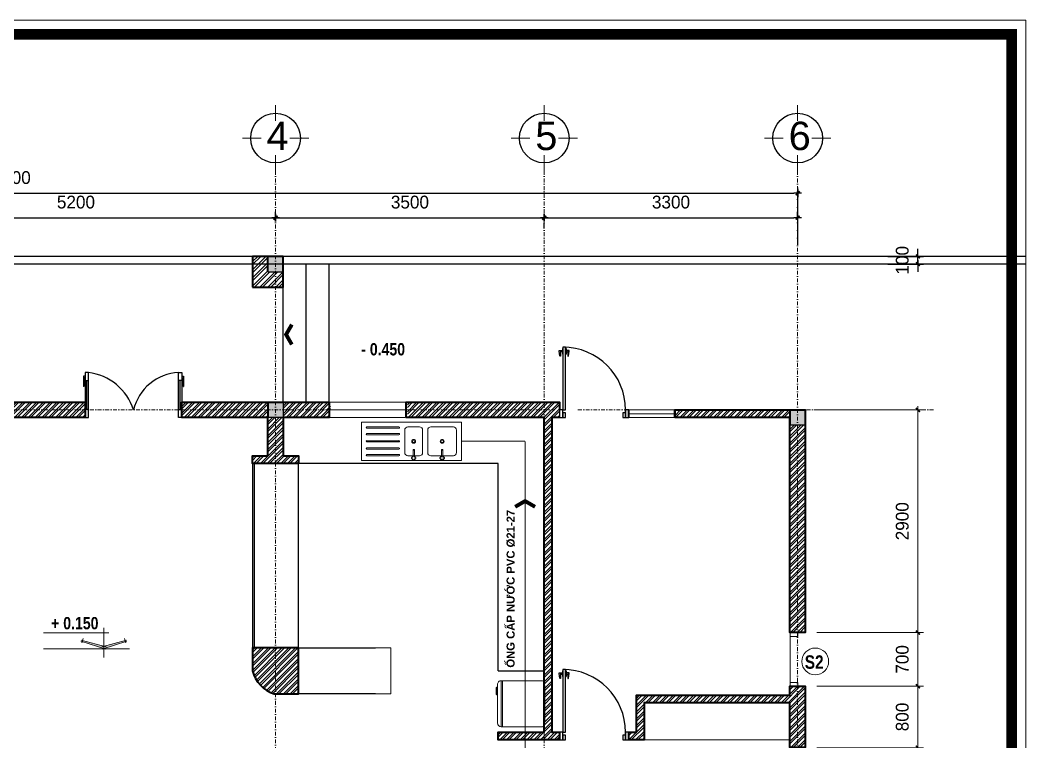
# Model space of a CAD drawing. Header units: millimetres. Extents: x 615730 to 2792744, y 139412 to 597571.
# Drawn here: x 1302587 to 1315686, y 265949 to 275353 of the extents above; entities that cross this region are included whole.
import ezdxf
from ezdxf.enums import TextEntityAlignment as Align

# ---------------------------------------------------------------- set-up
doc = ezdxf.new("R2010")
doc.units = ezdxf.units.MM
doc.header["$MEASUREMENT"] = 0
doc.header["$PDMODE"] = 34
for name, pattern in [('DASHDOT', [1, 0.5, -0.25, 0, -0.25]), ('DASHED2', [0.375, 0.25, -0.125]), ('HIDDEN2', [0.1875, 0.125, -0.0625])]:
    doc.linetypes.add(name, pattern=pattern)
doc.layers.get('0').update_dxf_attribs({"lineweight": 5})
for name, color, linetype, lineweight in [('0.1(9)', 9, 'Continuous', 13), ('AN_0.20', 2, 'Continuous', 20), ('AN_CUA', 51, 'Continuous', 15), ('Block', 46, 'Continuous', 9), ('CAT', 11, 'Continuous', 40), ('HATCH', 42, 'Continuous', 5), ('net dut', 6, 'DASHDOT', 40), ('NETNGOAITUONG', 1, 'Continuous', 40), ('NTHAY1', 61, 'Continuous', 25), ('thay', 7, 'Continuous', 15), ('TIM TRUC', 149, 'DASHDOT', 9), ('VATDUNG', 33, 'Continuous', 13), ('VLIEU', 250, 'Continuous', 9)]:
    doc.layers.add(name, color=color, linetype=linetype, lineweight=lineweight)
for name, color, linetype in [('AN_TEXT', 254, 'Continuous'), ('CUA', 132, 'Continuous'), ('DOORS', 1, 'Continuous'), ('H', 252, 'Continuous'), ('NET MANH', 252, 'Continuous'), ('netthay', 3, 'Continuous'), ('SWING', 7, 'Continuous'), ('TEXT', 2, 'Continuous'), ('VL', 155, 'Continuous')]:
    doc.layers.add(name, color=color, linetype=linetype)
doc.styles.add('DDCo-B-Helve-condense', font='')
doc.styles.add('H280', font='', dxfattribs={"height": 200})
doc.styles.add('KT OZON', font='', dxfattribs={"height": 200})
doc.styles.get("Standard").update_dxf_attribs({"font": ''})
doc.styles.add('VNI-AVO', font='vni-roms.shx')
doc.styles.get('DDCo-B-Helve-condense').set_extended_font_data('VNI-Helve-Condense', bold=True)
doc.styles.get('H280').set_extended_font_data('VNI-Avo')
doc.styles.get('KT OZON').set_extended_font_data('VNI-Helve')
doc.styles.get('Standard').set_extended_font_data('VNI-Avo')
doc.dimstyles.new('1-50b', dxfattribs={"dimtxt": 167, "dimasz": 50, "dimexe": 75, "dimexo": 150, "dimgap": 120, "dimtad": 1, "dimdec": 0, "dimzin": 12, "dimtxsty": 'VNI-AVO', "dimblk": ']', "dimcen": 0, "dimdle": 50, "dimclrd": 252, "dimclre": 252, "dimclrt": 2, "dimadec": 0, "dimazin": 0, "dimtfac": 1, "dimtdec": 0, "dimtix": 1, "dimtmove": 2, "dimatfit": 0, "dimldrblk": 'OPEN90', "dimfxl": 1, "dimlwd": -1, "dimlwe": -1, "dimarcsym": 0})
pattern_1 = [(45, (628138.94, -28937.12), (-44.194174, 44.194174), []), (45, (628138.94, -28905.87), (-44.194174, 44.194174), [])]

# ---------------------------------------------------------------- blocks, each defined once
blk = doc.blocks.new('CAO DO')
h = blk.add_hatch(color=256)
h.paths.add_polyline_path([(-240238, 272731), (-240242, 272718), (-239988, 272635), (-239988, 272661)])
h.paths.add_polyline_path([(-239733, 272718), (-239737, 272731), (-239988, 272661), (-239988, 272635)])
for p, q in [((-240046, 272819), (-239278, 272819)), ((-239988, 272531), (-239988, 272878)), ((-240258, 272723), (-239966, 272628)), ((-240255, 272736), (-239962, 272654)), ((-240232, 272753), (-240247, 272701)), ((-239720, 272736), (-240013, 272654)), ((-239717, 272723), (-240009, 272628)), ((-239743, 272753), (-239728, 272701)), ((-240288, 272631), (-239278, 272631)), ((-239988, 272604), (-239988, 272668))]:
    blk.add_line(p, q)
blk = doc.blocks.new('08PDRR02')
at = {"color": 0, "linetype": 'ByBlock'}
for p, q in [((1, 0), (0, 0)), ((0, 0), (0, -1)), ((1, -1), (1, 0)), ((0, -1), (1, -1))]:
    blk.add_line(p, q, dxfattribs=at)
blk = doc.blocks.new('08PDNB02')
at = {"color": 0, "linetype": 'ByBlock'}
for p, q in [((0, -1.62), (0, 1.62)), ((0, 1.62), (0.25, 1.62)), ((0.25, -1.62), (0.25, 1.62)), ((0.25, 0.38), (1.25, 0.38)), ((1.25, -0.55), (1.25, 2.75)), ((1.25, 2.75), (1.54, 2.75)), ((1.54, 2.75), (1.69, 2.59)), ((1.69, 2.59), (1.95, -0.13)), ((0.25, -1.62), (0, -1.62)), ((1.25, -0.38), (0.25, -0.38)), ((1.95, -0.55), (1.25, -0.55)), ((1.95, -0.13), (1.95, -0.55))]:
    blk.add_line(p, q, dxfattribs=at)
blk = doc.blocks.new('*U45')
at = {"layer": 'DOORS', "color": 0, "linetype": 'Continuous', "ltscale": 200}
for p, q in [((0, 15), (0, 55)), ((900, 15), (900, 55)), ((0, -25), (0, -55)), ((900, -25), (900, -55))]:
    blk.add_line(p, q, dxfattribs=at)
at = {"layer": 'SWING', "color": 1, "linetype": 'Continuous', "ltscale": 200}
blk.add_arc((0, 55), 900, 0, 90, dxfattribs=at)
at = {"layer": 'DOORS', "color": 8, "linetype": 'Continuous', "ltscale": 200, "xscale": 25.4, "yscale": 25.4, "zscale": 25.4, "rotation": 180}
blk.add_blockref('08PDNB02', (0, 895), dxfattribs=at)
at = {"layer": 'DOORS', "color": 0, "linetype": 'Continuous', "ltscale": 200, "xscale": 900, "yscale": 39.99999999999999, "rotation": 90}
blk.add_blockref('08PDRR02', (0, 55), dxfattribs=at)
at = {"layer": 'DOORS', "color": 8, "linetype": 'Continuous', "ltscale": 200, "xscale": 25.4, "yscale": -25.4, "zscale": 25.4}
blk.add_blockref('08PDNB02', (40, 895), dxfattribs=at)
at = {"layer": 'DOORS', "color": 0, "linetype": 'Continuous', "ltscale": 200, "xscale": 45, "yscale": 110}
for p in [(-45, 55), (900, 55)]:
    blk.add_blockref('08PDRR02', p, dxfattribs=at)
at = {"layer": 'DOORS', "color": 1, "linetype": 'Continuous', "ltscale": 200, "xscale": 39.99999999999999, "yscale": 69.99999999999999}
for p in [(0, 15), (860, 15)]:
    blk.add_blockref('08PDRR02', p, dxfattribs=at)
blk = doc.blocks.new('TRUC 1')
at = {"ltscale": 50}
blk.add_circle((0, -9525), 8572, dxfattribs=at)
at = {"layer": '0.1(9)', "ltscale": 50}
for p, q in [((0, -3572), (0, 1782)), ((-4942, -9525), (-11427, -9525)), ((4942, -9525), (11427, -9525)), ((0, -15478), (0, -20832))]:
    blk.add_line(p, q, dxfattribs=at)
at = {"layer": 'TEXT', "ltscale": 50, "style": 'H280'}
blk.add_attdef('1', text='', height=10478, dxfattribs=at).set_placement((-214, -4892), align=Align.CENTER)
blk = doc.blocks.new(']')
for p, q in [((1, 0), (-1, 0)), ((0, 1), (0, -1))]:
    blk.add_line(p, q)
at = {"color": 9, "const_width": 0.4}
blk.add_lwpolyline([(-0.51, -0.51), (0.51, 0.51)], dxfattribs=at)
blk = doc.blocks.new('*D2600')
at = {"layer": 'DEFPOINTS', "color": 0, "ltscale": 10, "transparency": 16777216}
for p in [(1300714, 272778), (1305914, 272778), (1305914, 272628)]:
    blk.add_point(p, dxfattribs=at)
at = {"layer": 'VL', "color": 252, "ltscale": 10, "transparency": 16777216}
for p, q in [((1300714, 272928), (1300714, 272853)), ((1300764, 272778), (1305864, 272778)), ((1305914, 272778), (1305914, 272853))]:
    blk.add_line(p, q, dxfattribs=at)
at = {"layer": 'VL', "color": 252, "ltscale": 10, "transparency": 16777216, "xscale": 50, "yscale": 50, "zscale": 50, "rotation": 180}
blk.add_blockref(']', (1300714, 272778), dxfattribs=at)
at = {"layer": 'VL', "color": 252, "ltscale": 10, "transparency": 16777216, "xscale": 50, "yscale": 50, "zscale": 50}
blk.add_blockref(']', (1305914, 272778), dxfattribs=at)
at = {"layer": 'VL', "color": 2, "ltscale": 10, "transparency": 16777216, "insert": (1303314, 272981), "char_height": 167, "attachment_point": 5, "style": 'VNI-AVO'}
blk.add_mtext('5200', dxfattribs=at)
blk = doc.blocks.new('_Open90')
at = {"color": 0, "linetype": 'ByBlock', "lineweight": -2}
for p, q in [((0, 0), (-1, 0)), ((-0.5, 0.5), (0, 0)), ((0, 0), (-0.5, -0.5))]:
    blk.add_line(p, q, dxfattribs=at)
blk = doc.blocks.new('*D2601')
at = {"layer": 'DEFPOINTS', "color": 0, "ltscale": 10, "transparency": 16777216}
for p in [(1309414, 272790), (1309414, 272778), (1305914, 272628)]:
    blk.add_point(p, dxfattribs=at)
at = {"layer": 'VL', "color": 252, "ltscale": 10, "transparency": 16777216}
for p, q in [((1305914, 272778), (1305914, 272853)), ((1305964, 272778), (1309364, 272778)), ((1309414, 272640), (1309414, 272703))]:
    blk.add_line(p, q, dxfattribs=at)
at = {"layer": 'VL', "color": 252, "ltscale": 10, "transparency": 16777216, "xscale": 50, "yscale": 50, "zscale": 50, "rotation": 180}
blk.add_blockref(']', (1305914, 272778), dxfattribs=at)
at = {"layer": 'VL', "color": 252, "ltscale": 10, "transparency": 16777216, "xscale": 50, "yscale": 50, "zscale": 50}
blk.add_blockref(']', (1309414, 272778), dxfattribs=at)
at = {"layer": 'VL', "color": 2, "ltscale": 10, "transparency": 16777216, "insert": (1307664, 272981), "char_height": 167, "attachment_point": 5, "style": 'VNI-AVO'}
blk.add_mtext('3500', dxfattribs=at)
blk = doc.blocks.new('*D2602')
at = {"layer": 'DEFPOINTS', "color": 0, "ltscale": 10, "transparency": 16777216}
for p in [(1309414, 272790), (1312714, 272778), (1312714, 272628)]:
    blk.add_point(p, dxfattribs=at)
at = {"layer": 'VL', "color": 252, "ltscale": 10, "transparency": 16777216}
for p, q in [((1309464, 272778), (1312664, 272778)), ((1312714, 272778), (1312714, 272853)), ((1309414, 272640), (1309414, 272703))]:
    blk.add_line(p, q, dxfattribs=at)
at = {"layer": 'VL', "color": 252, "ltscale": 10, "transparency": 16777216, "xscale": 50, "yscale": 50, "zscale": 50, "rotation": 180}
blk.add_blockref(']', (1309414, 272778), dxfattribs=at)
at = {"layer": 'VL', "color": 252, "ltscale": 10, "transparency": 16777216, "xscale": 50, "yscale": 50, "zscale": 50}
blk.add_blockref(']', (1312714, 272778), dxfattribs=at)
at = {"layer": 'VL', "color": 2, "ltscale": 10, "transparency": 16777216, "insert": (1311064, 272981), "char_height": 167, "attachment_point": 5, "style": 'VNI-AVO'}
blk.add_mtext('3300', dxfattribs=at)
blk = doc.blocks.new('*D2604')
at = {"layer": 'DEFPOINTS', "color": 0, "ltscale": 10, "transparency": 16777216}
for p in [(1312715, 273097), (1292115, 272274), (1312715, 272274)]:
    blk.add_point(p, dxfattribs=at)
at = {"layer": 'VL', "color": 252, "ltscale": 10, "transparency": 16777216}
for p, q in [((1292115, 272424), (1292115, 273172)), ((1312715, 272424), (1312715, 273172)), ((1292165, 273097), (1312665, 273097))]:
    blk.add_line(p, q, dxfattribs=at)
at = {"layer": 'VL', "color": 252, "ltscale": 10, "transparency": 16777216, "xscale": 50, "yscale": 50, "zscale": 50, "rotation": 180}
blk.add_blockref(']', (1292115, 273097), dxfattribs=at)
at = {"layer": 'VL', "color": 252, "ltscale": 10, "transparency": 16777216, "xscale": 50, "yscale": 50, "zscale": 50}
blk.add_blockref(']', (1312715, 273097), dxfattribs=at)
at = {"layer": 'VL', "color": 2, "ltscale": 10, "transparency": 16777216, "insert": (1302415, 273300), "char_height": 167, "attachment_point": 5, "style": 'VNI-AVO'}
blk.add_mtext('20600', dxfattribs=at)
blk = doc.blocks.new('*D2610')
at = {"layer": 'DEFPOINTS', "color": 0, "ltscale": 10, "transparency": 16777216}
for p in [(1313737, 272274), (1314280, 272274), (1313737, 272174)]:
    blk.add_point(p, dxfattribs=at)
at = {"layer": 'VL', "color": 252, "ltscale": 10, "transparency": 16777216}
for p, q in [((1314280, 272324), (1314280, 272374)), ((1313887, 272274), (1314355, 272274)), ((1314280, 272174), (1314280, 272274)), ((1313887, 272174), (1314355, 272174)), ((1314280, 272124), (1314280, 272074))]:
    blk.add_line(p, q, dxfattribs=at)
at = {"layer": 'VL', "color": 252, "ltscale": 10, "transparency": 16777216, "xscale": 50, "yscale": 50, "zscale": 50}
for p, rotation in [((1314280, 272274), 270), ((1314280, 272174), 90)]:
    blk.add_blockref(']', p, dxfattribs=dict(at, rotation=rotation))
at = {"layer": 'VL', "color": 2, "ltscale": 10, "transparency": 16777216, "insert": (1314077, 272224), "char_height": 167, "attachment_point": 5, "rotation": 90, "style": 'VNI-AVO'}
blk.add_mtext('100', dxfattribs=at)
blk = doc.blocks.new('TULANH')
at = {"layer": 'Block', "extrusion": (0, 0, -1)}
for p, q in [((235, 0), (-235, 0)), ((-235, -15), (-235, 0)), ((235, -15), (235, 0)), ((-300, -550), (300, -550)), ((-300, -565), (300, -565)), ((-214, -620), (-214, -622)), ((-115, -620), (-214, -620)), ((-204, -632), (-125, -632)), ((-115, -622), (-115, -620))]:
    blk.add_line(p, q, dxfattribs=at)
at = {"layer": 'Block', "color": 1, "extrusion": (0, 0, -1)}
for p, q in [((-300, -30), (-300, -565)), ((285, -15), (-285, -15)), ((300, -565), (300, -30)), ((-250, -615), (250, -615))]:
    blk.add_line(p, q, dxfattribs=at)
for centre, radius, start, end in [((285, -30), 15, 0, 90), ((-285, -30), 15, 90, 180), ((250, -565), 50, 270, 0), ((-250, -565), 50, 180, 270)]:
    blk.add_arc(centre, radius, start, end, dxfattribs=at)
at = {"layer": 'Block', "extrusion": (0, 0, -1)}
for centre, start, end in [((204, -622), 270, 0), ((125, -622), 180, 270)]:
    blk.add_arc(centre, 10, start, end, dxfattribs=at)
blk = doc.blocks.new('*D2630')
at = {"layer": 'DEFPOINTS', "color": 0, "ltscale": 10, "transparency": 16777216}
for p in [(1312814, 266674), (1314280, 266674), (1312814, 265874)]:
    blk.add_point(p, dxfattribs=at)
at = {"layer": 'VLIEU', "color": 252, "ltscale": 10, "transparency": 16777216}
for p, q in [((1312964, 266674), (1314355, 266674)), ((1314280, 265924), (1314280, 266624)), ((1312964, 265874), (1314355, 265874))]:
    blk.add_line(p, q, dxfattribs=at)
at = {"layer": 'VLIEU', "color": 252, "ltscale": 10, "transparency": 16777216, "xscale": 50, "yscale": 50, "zscale": 50}
for p, rotation in [((1314280, 266674), 90), ((1314280, 265874), 270)]:
    blk.add_blockref(']', p, dxfattribs=dict(at, rotation=rotation))
at = {"layer": 'VLIEU', "color": 2, "ltscale": 10, "transparency": 16777216, "insert": (1314077, 266274), "char_height": 167, "attachment_point": 5, "rotation": 90, "style": 'VNI-AVO'}
blk.add_mtext('800', dxfattribs=at)
blk = doc.blocks.new('*D2631')
at = {"layer": 'DEFPOINTS', "color": 0, "ltscale": 10, "transparency": 16777216}
for p in [(1312814, 267374), (1314280, 267374), (1312814, 266674)]:
    blk.add_point(p, dxfattribs=at)
at = {"layer": 'VLIEU', "color": 252, "ltscale": 10, "transparency": 16777216}
for p, q in [((1312964, 267374), (1314355, 267374)), ((1314280, 266724), (1314280, 267324)), ((1312964, 266674), (1314355, 266674))]:
    blk.add_line(p, q, dxfattribs=at)
at = {"layer": 'VLIEU', "color": 252, "ltscale": 10, "transparency": 16777216, "xscale": 50, "yscale": 50, "zscale": 50}
for p, rotation in [((1314280, 267374), 90), ((1314280, 266674), 270)]:
    blk.add_blockref(']', p, dxfattribs=dict(at, rotation=rotation))
at = {"layer": 'VLIEU', "color": 2, "ltscale": 10, "transparency": 16777216, "insert": (1314077, 267024), "char_height": 167, "attachment_point": 5, "rotation": 90, "style": 'VNI-AVO'}
blk.add_mtext('700', dxfattribs=at)
blk = doc.blocks.new('*D2632')
at = {"layer": 'DEFPOINTS', "color": 0, "ltscale": 10, "transparency": 16777216}
for p in [(1312814, 270274), (1314280, 270274), (1312814, 267374)]:
    blk.add_point(p, dxfattribs=at)
at = {"layer": 'VLIEU', "color": 252, "ltscale": 10, "transparency": 16777216}
for p, q in [((1312964, 270274), (1314355, 270274)), ((1314280, 267424), (1314280, 270224)), ((1312964, 267374), (1314355, 267374))]:
    blk.add_line(p, q, dxfattribs=at)
at = {"layer": 'VLIEU', "color": 252, "ltscale": 10, "transparency": 16777216, "xscale": 50, "yscale": 50, "zscale": 50}
for p, rotation in [((1314280, 270274), 90), ((1314280, 267374), 270)]:
    blk.add_blockref(']', p, dxfattribs=dict(at, rotation=rotation))
at = {"layer": 'VLIEU', "color": 2, "ltscale": 10, "transparency": 16777216, "insert": (1314077, 268824), "char_height": 167, "attachment_point": 5, "rotation": 90, "style": 'VNI-AVO'}
blk.add_mtext('2900', dxfattribs=at)
blk = doc.blocks.new('RC1')
at = {"layer": 'VATDUNG'}
for p, q in [((220, -25), (227, -25)), ((220, -38), (220, -25)), ((220, -38), (227, -38)), ((244, -9), (244, -2)), ((256, -2), (244, -2)), ((244, -62), (244, -55)), ((256, -62), (244, -62)), ((256, -9), (256, -2)), ((256, -62), (256, -55)), ((273, -25), (280, -25)), ((273, -38), (280, -38)), ((280, -38), (280, -25)), ((591, -38), (591, -25)), ((591, -25), (598, -25)), ((591, -38), (598, -38)), ((627, -2), (614, -2)), ((614, -9), (614, -2)), ((614, -62), (614, -55)), ((627, -62), (614, -62)), ((627, -9), (627, -2)), ((627, -62), (627, -55)), ((644, -25), (651, -25)), ((644, -38), (651, -38)), ((651, -38), (651, -25)), ((812, -62), (1229, -62)), ((812, -79), (1229, -79)), ((812, -148), (1229, -148)), ((812, -165), (1229, -165)), ((812, -242), (1229, -242)), ((812, -258), (1229, -258)), ((812, -335), (1229, -335)), ((812, -352), (1229, -352)), ((812, -421), (1229, -421)), ((812, -438), (1229, -438))]:
    blk.add_line(p, q, dxfattribs=at)
for points in [[(1300, -500), (1300, 0), (0, 0), (0, -500)], [(258, -144), (258, -136), (242, -136), (242, -144)], [(629, -144), (629, -136), (612, -136), (612, -144)]]:
    blk.add_lwpolyline(points, close=True, dxfattribs=at)
for points in [[(242, -62), (104, -62, 0.414214), (63, -104), (63, -396, 0.414214), (104, -438), (396, -438, 0.414214), (438, -396)], [(244, -11), (238, -11, 0.414214), (229, -19), (229, -25, 0.414214)], [(229, -38), (229, -44, 0.414214), (238, -53), (244, -53, 0.414214)], [(271, -25), (271, -19, 0.414214), (262, -11), (256, -11, 0.414214)], [(256, -53), (262, -53, 0.414214), (271, -44)], [(438, -396), (438, -104, 0.414214), (396, -62), (258, -62, 0.414214)], [(271, -44), (271, -38, 0.414214)], [(612, -62), (546, -62, 0.414214), (504, -104), (504, -396, 0.414214), (546, -438), (695, -438, 0.414214), (737, -396)], [(614, -11), (608, -11, 0.414214), (600, -19), (600, -25, 32.846782)], [(600, -38), (600, -44, 0.414214), (608, -53), (614, -53, 26.858874)], [(641, -25), (641, -19, 0.414214), (633, -11), (627, -11, 36.470844)], [(627, -53), (633, -53, 0.414214), (641, -44)], [(737, -396), (737, -104, 0.414214), (695, -62), (629, -62, 0.019522)], [(641, -44), (641, -38, 0.414009)]]:
    blk.add_lwpolyline(points, format="xyb", dxfattribs=at)
for points in [[(244, -53), (242, -53), (242, -136), (258, -136)], [(258, -136), (258, -53), (256, -53)], [(614, -53), (612, -53), (612, -136), (629, -136)], [(629, -136), (629, -53), (627, -53)]]:
    blk.add_lwpolyline(points, dxfattribs=at)
for centre, radius in [((250, -250), 25), ((250, -250), 16.7), ((621, -250), 25), ((621, -250), 16.7)]:
    blk.add_circle(centre, radius, dxfattribs=at)
for centre, radius, start, end in [((227, -9), 16.7, 270, 0), ((227, -55), 16.7, 0, 90), ((273, -9), 16.7, 180, 270), ((273, -55), 16.7, 90, 180), ((598, -9), 16.7, 270, 0), ((598, -55), 16.7, 0, 90), ((644, -9), 16.7, 180, 270), ((644, -55), 16.7, 90, 180), ((812, -71), 8.33, 90, 270), ((1229, -71), 8.33, 270, 90), ((812, -156), 8.33, 90, 270), ((812, -250), 8.33, 90, 270), ((1229, -156), 8.33, 270, 90), ((1229, -250), 8.33, 270, 90), ((812, -344), 8.33, 90, 270), ((1229, -344), 8.33, 270, 90), ((812, -429), 8.33, 90, 270), ((1229, -429), 8.33, 270, 90)]:
    blk.add_arc(centre, radius, start, end, dxfattribs=at)

msp = doc.modelspace()

# ---------------------------------------------------------------- hatches: boundary and pattern name
at = {"layer": 'VLIEU', "ltscale": 10}
h = msp.add_hatch(dxfattribs=at)
h.set_pattern_fill('STEEL', color=256, scale=600, style=0)
h.set_pattern_definition([(45, (716237.146, 17005.424), (-53.033009, 53.033009), []), (45, (716237.146, 17042.924), (-53.033009, 53.033009), [])])
h.paths.add_polyline_path([(1306014, 272074.5), (1306014, 271874.5), (1305614, 271874.5), (1305614, 272274.5), (1305814, 272274.5), (1305814, 272074.5)])
h = msp.add_hatch(dxfattribs=at)
h.set_pattern_fill('STEEL', color=256, scale=500, style=0)
h.set_pattern_definition(pattern_1)
h.paths.add_polyline_path([(1305813.9, 270374.2), (1304693.9, 270374.2), (1304693.9, 270274.2), (1305813.9, 270274.2)])
h.paths.add_polyline_path([(1305813.9, 270274.2), (1304693.9, 270274.2), (1304693.9, 270174.2), (1305813.9, 270174.2)])
h.paths.add_polyline_path([(1305914, 270174.2), (1305813.9, 270174.2), (1305813.9, 269674.2), (1305613.9, 269674.2), (1305613.9, 269574.2), (1305914, 269574.2)])
h.paths.add_polyline_path([(1306013.9, 270174.2), (1305914, 270174.2), (1305914, 269574.2), (1306213.9, 269574.2), (1306213.9, 269674.2), (1306013.9, 269674.2)])
h.paths.add_polyline_path([(1305657.4, 271084.2), (1306170.3, 271084.2), (1306170.3, 270833.7), (1305657.4, 270833.7)], flags=9)
h.paths.add_polyline_path([(1305907.5, 270749.7), (1306420.4, 270749.7), (1306420.4, 270499.2), (1305907.5, 270499.2)], flags=9)
h.paths.add_polyline_path([(1306207.5, 271084.2), (1306720.5, 271084.2), (1306720.5, 270833.7), (1306207.5, 270833.7)], flags=9)
h = msp.add_hatch(dxfattribs=at)
h.set_pattern_fill('STEEL', color=256, scale=500, style=0)
h.set_pattern_definition(pattern_1)
h.paths.add_polyline_path([(1300613.5, 270374.2), (1300213.5, 270374.2), (1300213.5, 270174.2), (1300613.5, 270174.2)])
h.paths.add_polyline_path([(1300813.5, 270174.2), (1300813.5, 270374.2), (1300613.5, 270374.2), (1300613.5, 270174.2), (1300613.5, 269374.5), (1300813.5, 269374.5)])
h.paths.add_polyline_path([(1301314.2, 270374.2), (1300813.5, 270374.2), (1300813.5, 270174.2), (1301314.2, 270174.2)])
h.paths.add_polyline_path([(1303433.9, 270374.2), (1302313.8, 270374.2), (1302313.8, 270174.2), (1303433.9, 270174.2), (1303433.9, 270279.9)])
h.paths.add_polyline_path([(1300613.5, 269174.4), (1300813.5, 269174.5), (1300613.5, 269174.5), (1300613.5, 269174.4), (1300613.5, 269174.4), (1300613.5, 269174.4)])
h = msp.add_hatch(dxfattribs=at)
h.set_pattern_fill('STEEL', color=256, scale=500, style=0)
h.set_pattern_definition([(45, (628138.94, -28837.146), (-44.194174, 44.194174), []), (45, (628138.94, -28805.896), (-44.194174, 44.194174), [])])
h.paths.add_polyline_path([(1306630.4, 270374.2), (1306013.9, 270374.2), (1306013.9, 270274.2), (1306630.4, 270274.1)])
h = msp.add_hatch(dxfattribs=at)
h.set_pattern_fill('STEEL', color=256, scale=500, style=0)
h.set_pattern_definition(pattern_1)
h.paths.add_polyline_path([(1309413.8, 270174.2), (1309413.8, 270274.2), (1307630.4, 270274.2), (1307630.4, 270174.2)])
h.paths.add_polyline_path([(1307630.4, 270374.2), (1307630.4, 270274.2), (1309413.8, 270274.2), (1309413.8, 270374.2)])
h = msp.add_hatch(dxfattribs=at)
h.set_pattern_fill('STEEL', color=256, scale=500, style=0)
h.set_pattern_definition(pattern_1)
h.paths.add_polyline_path([(1309513.8, 270174.2), (1309613.8, 270174.2), (1309613.8, 270274.2), (1309613.8, 270374.2), (1309413.8, 270374.2), (1309413.8, 270174.2), (1309413.8, 270174.2), (1309413.8, 266074.5), (1309413.8, 266074.5), (1309413.8, 265974.5), (1309613.8, 265974.5), (1309613.8, 266074.5), (1309513.8, 266074.5)])
h = msp.add_hatch(dxfattribs=at)
h.set_pattern_fill('STEEL', color=256, scale=500, style=0)
h.set_pattern_definition(pattern_1)
h.paths.add_polyline_path([(1306613.4, 270174.2), (1306613.4, 270274.2), (1306013.9, 270274.2), (1306013.9, 270174.2)])
h = msp.add_hatch(dxfattribs=at)
h.set_pattern_fill('STEEL', color=256, scale=500, style=0)
h.set_pattern_definition(pattern_1)
h.paths.add_polyline_path([(1312613.8, 270274.2), (1311113.8, 270274.2), (1311113.8, 270174.2), (1312613.8, 270174.2)])
h = msp.add_hatch(dxfattribs=at)
h.set_pattern_fill('STEEL', color=256, scale=500, style=0)
h.set_pattern_definition(pattern_1)
h.paths.add_polyline_path([(1312713.8, 270074.2), (1312613.8, 270074.2), (1312613.8, 267374.5), (1312713.8, 267374.5)])
h.paths.add_polyline_path([(1312813.8, 270074.2), (1312713.8, 270074.2), (1312713.8, 267374.5), (1312715.7, 267374.5), (1312715.7, 267374.5), (1312813.8, 267374.5)])
h = msp.add_hatch(dxfattribs=at)
h.set_pattern_fill('STEEL', color=256, scale=500, style=0)
h.set_pattern_definition([(45, (600767.42, -28937.12), (-44.194174, 44.194174), []), (45, (600767.42, -28905.87), (-44.194174, 44.194174), [])])
edge = h.paths.add_edge_path()
edge.add_line((1306213.9, 267174.1), (1305613.9, 267174.1))
edge.add_line((1305613.9, 267174.1), (1305613.9, 266874))
edge.add_arc((1306021, 266974.7), 419.4, 193.8928, 252.83207)
edge.add_line((1305897.2, 266574), (1306213.9, 266574))
edge.add_line((1306213.9, 266574), (1306213.9, 267174.1))
h = msp.add_hatch(dxfattribs=at)
h.set_pattern_fill('STEEL', color=256, scale=500, style=0)
h.set_pattern_definition(pattern_1)
h.paths.add_polyline_path([(1312813.8, 266674.5), (1312613.8, 266674.5), (1312613.8, 266558.8), (1310613.4, 266558.8), (1310613.4, 266074.5), (1310513.8, 266074.5), (1310513.8, 265974.5), (1310713.4, 265974.5), (1310713.4, 266458.8), (1312613.8, 266458.8), (1312613.8, 265793.1), (1312713.8, 265793.1), (1312813.8, 265793.1), (1312813.8, 266458.8)])
h = msp.add_hatch(dxfattribs=at)
h.set_pattern_fill('STEEL', color=256, scale=500, style=0)
h.set_pattern_definition(pattern_1)
h.paths.add_polyline_path([(1309413.8, 265974.5), (1309413.8, 266074.5), (1308813.8, 266074.5), (1308813.8, 265974.5)])

# ---------------------------------------------------------------- linework, layer by layer
at = {"layer": 'AN_0.20', "color": 3}
msp.add_circle((1312942.5, 266996.9), 175, dxfattribs=at)
at = {"layer": 'AN_CUA'}
for p, q in [((1312615.7, 267324.5), (1312615.7, 266724.5)), ((1312616.7, 267324.5), (1312616.7, 266724.5))]:
    msp.add_line(p, q, dxfattribs=at)
at = {"layer": 'AN_CUA', "color": 3}
for points in [[(1312715.7, 267374.5), (1312615.7, 267374.5), (1312615.7, 267324.5), (1312715.7, 267324.5)], [(1312715.7, 266724.5), (1312615.7, 266724.5), (1312615.7, 266674.5), (1312715.7, 266674.5)]]:
    msp.add_lwpolyline(points, close=True, dxfattribs=at)
at = {"layer": 'CAT'}
msp.add_line((1311113.8, 270274.2), (1311113.8, 270174.2), dxfattribs=at)
at = {"layer": 'CUA'}
for p, q in [((1303455, 270279.9), (1303455, 270655.4)), ((1304672.7, 270279.9), (1304672.7, 270655.4))]:
    msp.add_line(p, q, dxfattribs=at)
for points in [[(1303433.9, 270714.9), (1303411, 270714.9), (1303411, 270577.8)], [(1303433.9, 270692.1), (1303415.6, 270692.1), (1303415.6, 270577.8), (1303411, 270577.8)], [(1303433.9, 270655.4), (1303476.1, 270655.4), (1303476.1, 270761), (1303433.9, 270761), (1303433.9, 270655.4)], [(1303433.9, 270669.2), (1303433.9, 270265.7)], [(1303476.1, 270279.9), (1303476.1, 270683.5)], [(1304693.9, 270655.4), (1304651.6, 270655.4), (1304651.6, 270761), (1304693.9, 270761), (1304693.9, 270655.4)], [(1304651.6, 270279.9), (1304651.6, 270683.5)], [(1304693.9, 270714.9), (1304716.7, 270714.9), (1304716.7, 270577.8)], [(1304693.9, 270692.1), (1304712.1, 270692.1), (1304712.1, 270577.8), (1304716.7, 270577.8)], [(1304693.9, 270669.2), (1304693.9, 270265.7)], [(1303476.1, 270279.9), (1303433.9, 270279.9), (1303433.9, 270174.2), (1303476.1, 270174.2), (1303476.1, 270279.9)], [(1304651.6, 270279.9), (1304693.9, 270279.9), (1304693.9, 270174.2), (1304651.6, 270174.2), (1304651.6, 270279.9)]]:
    msp.add_lwpolyline(points, dxfattribs=at)
for centre, radius, start, end in [((1303389.7, 270058.5), 707.8, 17.74142, 82.98888), ((1304682.7, 270125.2), 636.6, 92.80469, 166.46504)]:
    msp.add_arc(centre, radius, start, end, dxfattribs=at)
at = {"layer": 'H', "const_width": 138.2}
msp.add_lwpolyline([(1288499.3, 256183.5), (1315502.2, 256183.5), (1315502.2, 275168.5), (1288499.3, 275168.5)], close=True, dxfattribs=at)
at = {"layer": 'HATCH'}
msp.add_line((1310713.4, 265974.5), (1312613.8, 265974.5), dxfattribs=at)
at = {"layer": 'net dut', "linetype": 'HIDDEN2', "ltscale": 400, "const_width": 12.1, "elevation": 126.9}
for points in [[(1309164, 269865.5), (1308333.7, 269865.5)], [(1309164, 265164.1), (1309164, 269865.5), (1309164, 269865.5)]]:
    msp.add_lwpolyline(points, dxfattribs=at)
at = {"layer": 'net dut', "color": 9, "linetype": 'DASHED2', "elevation": 126.9}
msp.add_lwpolyline([(1309034.1, 269011.9, 50, 50, 0), (1309164, 269086.9, 50, 50, 0), (1309293.9, 269011.9, 50, 50, 0), (1309164, 269086.9, 0, 0, 0), (1309164, 268964.5, 0, 0, 0)], format="xyseb", dxfattribs=at)
at = {"layer": 'NET MANH'}
for points in [[(1305814, 272074.5), (1306014, 272074.5), (1306014, 272274.5), (1305814, 272274.5)], [(1305813.9, 270374.2), (1306013.9, 270374.2), (1306013.9, 270174.2), (1305813.9, 270174.2)]]:
    msp.add_lwpolyline(points, close=True, dxfattribs=at)
at = {"layer": 'NET MANH', "elevation": -0.5}
msp.add_lwpolyline([(1312613.8, 270274.2), (1312813.8, 270274.2), (1312813.8, 270074.2), (1312613.8, 270074.2)], close=True, dxfattribs=at)
at = {"layer": 'NET MANH'}
for points in [[(1305814, 272274.5), (1306014, 272274.5), (1305814, 272074.5), (1306014, 272074.5)], [(1305813.9, 270174.2), (1306013.9, 270174.2), (1305813.9, 270374.2), (1306013.9, 270374.2)], [(1312613.8, 270074.2, -0.5), (1312813.8, 270074.2, -0.5), (1312613.8, 270274.2, -0.5), (1312813.8, 270274.2, -0.5)]]:
    msp.add_solid(points, dxfattribs=at)
at = {"layer": 'NETNGOAITUONG'}
for p, q in [((1305814, 272074.5), (1305814, 272274.5)), ((1305813.9, 270374.2), (1305813.9, 270174.2)), ((1312613.8, 270274.2, -0.5), (1312613.8, 270074.2, -0.5)), ((1309613.8, 266074.5), (1309613.8, 265974.5))]:
    msp.add_line(p, q, dxfattribs=at)
at = {"layer": 'NETNGOAITUONG', "elevation": 140}
msp.add_lwpolyline([(1305614, 271874.5), (1306014, 271874.5), (1306014, 272274.5), (1305614, 272274.5)], close=True, dxfattribs=at)
at = {"layer": 'NETNGOAITUONG'}
msp.add_lwpolyline([(1302313.8, 270374.2), (1303433.9, 270374.2), (1303433.9, 270174.2), (1302313.8, 270174.2)], close=True, dxfattribs=at)
for points in [[(1306613.4, 270374.2), (1306613.4, 270174.2), (1306013.9, 270174.2), (1306013.9, 269674.2), (1306213.9, 269674.2), (1306213.9, 269574.2), (1305613.9, 269574.2), (1305613.9, 269674.2), (1305813.9, 269674.2), (1305813.9, 270174.2), (1304693.9, 270174.2), (1304693.9, 270374.2), (1306613.4, 270374.2)], [(1309613.8, 270174.2), (1309513.8, 270174.2), (1309513.8, 266074.5), (1309613.8, 266074.5), (1309613.8, 265974.5), (1308813.8, 265974.5), (1308813.8, 266074.5), (1309413.8, 266074.5), (1309413.8, 270174.2), (1307613.4, 270174.2), (1307613.4, 270374.2), (1309613.8, 270374.2), (1309613.8, 270274.2), (1309613.8, 270274.2)], [(1310513.8, 270274.2), (1310513.8, 270274.2)], [(1310513.8, 270174.2), (1310513.8, 270174.2), (1310513.8, 270274.2)], [(1311113.8, 270174.2), (1311113.8, 270274.2), (1312813.8, 270274.2), (1312813.8, 270174.2), (1312813.8, 267374.5), (1312613.8, 267374.5), (1312613.8, 270174.2), (1311113.8, 270174.2)], [(1312813.8, 266458.8), (1312813.8, 265874.1), (1312613.8, 265874.1), (1312613.8, 266458.8), (1310713.4, 266458.8), (1310713.4, 265974.5), (1310513.8, 265974.5), (1310513.8, 266074.5), (1310613.4, 266074.5), (1310613.4, 266558.8), (1312613.8, 266558.8), (1312613.8, 266674.5), (1312813.8, 266674.5), (1312813.8, 266458.8), (1312813.8, 266458.8)]]:
    msp.add_lwpolyline(points, dxfattribs=at)
msp.add_lwpolyline([(1306213.9, 267174.1), (1305613.9, 267174.1), (1305613.9, 266874, 0.2629947), (1305897.2, 266574), (1306213.9, 266574), (1306213.9, 267174.1)], format="xyb", dxfattribs=at)
at = {"layer": 'thay', "linetype": 'Continuous'}
msp.add_lwpolyline([(1288315, 255999.2), (1315686.5, 255999.2), (1315686.5, 275352.8), (1288315, 275352.8)], close=True, dxfattribs=at)
at = {"layer": 'TIM TRUC', "ltscale": 100}
for p, q in [((1305914, 273389), (1305914, 258877.7)), ((1309413.8, 273389), (1309413.8, 258877.7)), ((1312713.8, 273389), (1312713.8, 258877.7)), ((1309552.5, 270274.2), (1290139.4, 270274.2)), ((1311004, 270274.2), (1309834.3, 270274.2, -0.5)), ((1314482.4, 270274.2, -0.6), (1311113.8, 270274.2, -0.1))]:
    msp.add_line(p, q, dxfattribs=at)
at = {"layer": 'VL', "ltscale": 10}
for p, q in [((1315686.5, 272274.5), (1288499.3, 272274.5)), ((1315686.5, 272174.5), (1288499.3, 272174.5)), ((1306014, 270374.2), (1306014, 272174.5)), ((1306314, 270374.2), (1306314, 272174.5)), ((1306614, 270374.2), (1306614, 272174.5)), ((1304693.9, 270174.2), (1304693.9, 270374.2)), ((1305613.9, 269574.2), (1305613.9, 267174.1)), ((1305633.9, 269574.2), (1305633.9, 267174.1)), ((1308813.8, 269574.2), (1306213.9, 269574.2)), ((1306213.9, 267174.1), (1306213.9, 269574.2)), ((1308813.8, 266874), (1308813.8, 269574.2)), ((1312613.8, 267374.5), (1312813.8, 267374.5)), ((1306213.9, 267174.1), (1307213.6, 267174.1)), ((1308813.8, 266874), (1309413.8, 266874)), ((1307213.6, 266574), (1305897.2, 266574))]:
    msp.add_line(p, q, dxfattribs=at)
at = {"layer": 'VL', "color": 9, "ltscale": 10}
msp.add_lwpolyline([(1306125.9, 271126.3, 50, 50, 0), (1306050.9, 271256.2, 50, 50, 0), (1306125.9, 271386.1, 50, 50, 0), (1306050.9, 271256.2, 0, 0, 0), (1306604.1, 271256.2, 0, 0, 0)], format="xyseb", dxfattribs=at)
at = {"layer": 'VLIEU', "ltscale": 10}
for p, q in [((1306614, 270374.2), (1307613.4, 270374.2)), ((1306614, 270274.2), (1307597, 270274.2)), ((1310513.8, 270274.2), (1310513.8, 270174.2)), ((1307597, 270174.2), (1306614, 270174.2)), ((1310513.8, 270224.2), (1311113.8, 270224.2))]:
    msp.add_line(p, q, dxfattribs=at)
at = {"layer": 'VLIEU', "ltscale": 10, "elevation": 0.5}
msp.add_lwpolyline([(1310513.8, 270274.2), (1311113.8, 270274.2), (1311113.8, 270174.2), (1310513.8, 270174.2)], close=True, dxfattribs=at)
at = {"layer": 'VLIEU', "ltscale": 10}
msp.add_lwpolyline([(1306213.9, 267174.1), (1307413.6, 267174.1), (1307413.6, 266574), (1306213.9, 266574), (1306213.9, 267174.1)], dxfattribs=at)

# ---------------------------------------------------------------- block references
at = {"xscale": -1.105920000001788, "yscale": 1.105920000001788, "zscale": 1.10592}
msp.add_blockref('CAO DO', (1038270.9, -34347.6), dxfattribs=at)
at = {"layer": 'netthay', "lineweight": -2, "ltscale": 10}
ref = msp.add_blockref('TRUC 1', (1305914, 273456.3), dxfattribs=dict(at, xscale=0.03778148023411632, yscale=0.03778148023411632, zscale=0.03778148023411632, rotation=180))
ref.add_attrib('1', '4', dxfattribs={"layer": 'TEXT', "color": 3, "ltscale": 50, "height": 370.2, "style": 'KT OZON'}).set_placement((1305940.7, 273659.3), align=Align.CENTER)
ref = msp.add_blockref('TRUC 1', (1309413.8, 273456.3), dxfattribs=dict(at, xscale=0.03778148023411632, yscale=0.03778148023411632, zscale=0.03778148023411632, rotation=180))
ref.add_attrib('1', '5', dxfattribs={"layer": 'TEXT', "color": 3, "ltscale": 50, "height": 370.2, "style": 'KT OZON'}).set_placement((1309440.5, 273659.3), align=Align.CENTER)
ref = msp.add_blockref('TRUC 1', (1312713.8, 273456.3), dxfattribs=dict(at, xscale=0.03778148023411632, yscale=0.03778148023411632, zscale=0.03778148023411632, rotation=180))
ref.add_attrib('1', '6', dxfattribs={"layer": 'TEXT', "color": 3, "ltscale": 50, "height": 370.2, "style": 'KT OZON'}).set_placement((1312740.5, 273659.3), align=Align.CENTER)
at = {"layer": 'NTHAY1', "xscale": 0.9090857494156808, "yscale": 0.9090857494156808, "zscale": 0.9090857494156808}
for p in [(1309654.8, 270224.2), (1309654.8, 266024.5)]:
    msp.add_blockref('*U45', p, dxfattribs=at)
at = {"layer": 'VATDUNG', "xscale": 1.000256475992501, "zscale": 1.000256475992501, "rotation": 180}
msp.add_blockref('RC1', (1308333.7, 269615.5), dxfattribs=at)
at = {"layer": 'VATDUNG', "rotation": 270}
msp.add_blockref('TULANH', (1309419.3, 266446.8), dxfattribs=at)

# ---------------------------------------------------------------- texts
at = {"insert": (1308922.7, 266916.4, 126.9), "char_height": 77.616, "width": 8881.452, "attachment_point": 1, "rotation": 90}
msp.add_mtext('{\\fArial|b1|i0|c0|p34;\\H1.353x;ỐNG CẤP NƯỚC PVC %%C21-27}', dxfattribs=at)
at = {"layer": 'AN_TEXT', "style": 'DDCo-B-Helve-condense'}
msp.add_text('S2', height=175, dxfattribs=at).set_placement((1312929, 266901.9), align=Align.CENTER)
at = {"layer": 'NTHAY1', "char_height": 160, "width": 11369.12, "attachment_point": 3}
for s, insert in [('{\\fVNI-Helve-Condense|b1|i0|c0|p2;- 0.450}', (1307600.6, 271144.7)), ('{\\fVNI-Helve-Condense|b1|i0|c0|p2;+ 0.150}', (1303607.3, 267576.1))]:
    msp.add_mtext(s, dxfattribs=dict(at, insert=insert))

# ---------------------------------------------------------------- dimensions: what is measured, and where the dimension line sits
at = {"layer": 'VL', "ltscale": 10}
for base, p1, p2, picture, middle in [((1312714.8, 273096.8), (1292114.5, 272274.5), (1312714.8, 272274.5), '*D2604', (1302414.7, 273300.3)), ((1305914.0137, 272777.6822), (1300713.5247, 272777.6822), (1305914.0137, 272628.2713), '*D2600', (1303313.7692, 272981.1822)), ((1309413.8, 272777.7), (1305914, 272628.3), (1309413.8, 272790.4), '*D2601', (1307663.9, 272981.2)), ((1312713.8, 272777.7), (1309413.8, 272790.4), (1312713.8, 272628.4), '*D2602', (1311063.8, 272981.2))]:
    dim = msp.add_linear_dim(base=base, p1=p1, p2=p2, dimstyle='1-50b', override={"dimfxl": 150, "dimarcsym": 1}, dxfattribs=at)
    dim.commit()
    dim.dimension.update_dxf_attribs({"geometry": picture, "text_midpoint": middle})
dim = msp.add_linear_dim(base=(1314280.5, 272274.5), p1=(1313737.1, 272174.5), p2=(1313737.1, 272274.5), angle=90, dimstyle='1-50b', override={"dimfxl": 150, "dimarcsym": 1}, dxfattribs=at)
dim.commit()
dim.dimension.update_dxf_attribs({"geometry": '*D2610', "text_midpoint": (1314077, 272224.5)})
at = {"layer": 'VLIEU', "ltscale": 10}
for base, p1, p2, picture, middle in [((1314280.5, 270274.2), (1312813.8, 267374.5), (1312813.8, 270274.2), '*D2632', (1314077, 268824.3)), ((1314280.5, 267374.5), (1312813.8, 266674.5), (1312813.8, 267374.5), '*D2631', (1314077, 267024.5)), ((1314280.5, 266674.5), (1312813.8, 265874.1), (1312813.8, 266674.5), '*D2630', (1314077, 266274.3))]:
    dim = msp.add_linear_dim(base=base, p1=p1, p2=p2, angle=90, dimstyle='1-50b', override={"dimfxl": 2}, dxfattribs=at)
    dim.commit()
    dim.dimension.update_dxf_attribs({"geometry": picture, "text_midpoint": middle})

doc.saveas('drawing.dxf')
